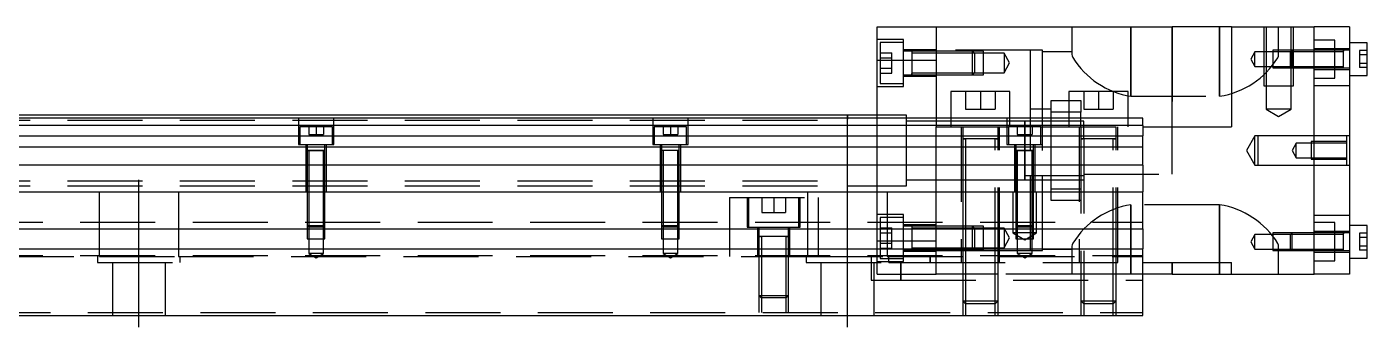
# Model space of a CAD drawing. Extents: x -11 to 789, y -278 to 77.
# Drawn here: x 391 to 618, y -223.6 to -172.6 of the extents above; entities that cross this region are included whole.
import ezdxf

# ---------------------------------------------------------------- set-up
doc = ezdxf.new("R2010")
doc.units = 0
doc.linetypes.add('CENTER', pattern=[50.8, 31.75, -6.35, 6.35, -6.35])
doc.linetypes.add('DASHED', pattern=[19.05, 12.7, -6.35])
doc.layers.get('0').update_dxf_attribs({"linetype": 'CONTINUOUS'})
doc.layers.add('CENTER', color=1, linetype='CENTER')

msp = doc.modelspace()

# ---------------------------------------------------------------- linework, layer by layer
at = {"color": 7, "linetype": 'CONTINUOUS'}
for p, q in [((535, -178.28029), (535, -172.61)), ((535, -172.61), (545, -172.61)), ((545, -172.61), (585, -172.61)), ((545, -172.61), (545, -188.11)), ((585, -189.61), (585, -172.61)), ((595, -172.61), (585, -172.61)), ((595, -172.61), (595, -189.61)), ((595, -172.61), (609, -172.61)), ((615, -172.61), (609, -172.61)), ((609, -214.61), (609, -172.61)), ((615, -172.61), (615, -214.61)), ((618, -175.36), (615, -175.36)), ((618, -180.86), (618, -175.36)), ((535, -188.11), (535, -178.28029)), ((535, -178.28029), (545, -178.28029)), ((615, -180.86), (618, -180.86)), ((557.5, -183.61), (547.5, -183.61)), ((547.5, -183.61), (547.5, -188.11)), ((557.5, -188.11), (557.5, -183.61)), ((577.5, -183.61), (567.5, -183.61)), ((567.5, -183.61), (567.5, -188.11)), ((577.5, -188.11), (577.5, -183.61)), ((530.005, -187.61), (360.5, -187.61)), ((580, -188.11), (360.5, -188.11)), ((535, -187.61), (529.995, -187.61)), ((530, -193.61), (530, -187.609994)), ((530, -199.610006), (530, -187.609994)), ((530, -188.108756), (530, -187.61)), ((580, -189.362272), (580, -188.11)), ((580, -189.362272), (360.5, -189.362272)), ((530, -198.735), (530, -188.485)), ((560, -193.61), (560, -188.609994)), ((560, -198.610006), (560, -188.609994)), ((560, -189.36), (560, -189.61)), ((561, -189.36), (560, -189.36)), ((564.5, -189.36), (561, -189.36)), ((567.5, -189.36), (564.5, -189.36)), ((569.5, -189.36), (567.5, -189.36)), ((570, -189.36), (569.5, -189.36)), ((580, -189.362272), (580, -191.13668)), ((580, -189.61), (595, -189.61)), ((360.5, -191.13668), (580, -191.13668)), ((560, -190.91), (560, -192.61)), ((560, -192.61), (560, -193.61)), ((580, -193.033076), (580, -191.13668)), ((580, -193.033076), (360.5, -193.033076)), ((580, -196.087372), (580, -193.033076)), ((580, -196.087372), (360.5, -196.087372)), ((580, -196.087372), (580, -200.61)), ((530, -199.610006), (530, -198.735)), ((560, -197.86), (570, -197.86)), ((0, -200.61), (580, -200.61)), ((580, -206.91), (580, -200.61)), ((618, -206.36), (615, -206.36)), ((618, -211.86), (618, -206.36)), ((0, -206.91), (580, -206.91)), ((580, -206.91), (580, -210.31)), ((0, -210.31), (580, -210.31)), ((580, -221.61), (580, -210.31)), ((580, -212.61), (595, -212.61)), ((585, -214.61), (585, -212.61)), ((595, -214.61), (595, -212.61)), ((615, -211.86), (618, -211.86)), ((585, -214.61), (580, -214.61)), ((585, -214.61), (595, -214.61)), ((595, -214.61), (609, -214.61)), ((615, -214.61), (609, -214.61)), ((0, -221.61), (580, -221.61))]:
    msp.add_line(p, q, dxfattribs=at)
at = {"color": 3, "linetype": 'DASHED'}
for p, q in [((539.5, -174.760758), (535, -174.760758)), ((539.5, -182.760758), (539.5, -174.760758)), ((568, -172.61), (568, -177.344622)), ((578, -184.414212), (578, -172.61)), ((578, -172.61), (578, -184.414212)), ((585, -172.61), (585, -189.61)), ((593, -172.61), (593, -184.414212)), ((593, -184.414212), (593, -172.61)), ((600.500006, -172.61), (600.500006, -182.61)), ((600.9, -172.61), (600.9, -182.61)), ((603, -177.344622), (603, -172.61)), ((605.1, -182.61), (605.1, -172.61)), ((605.499994, -182.61), (605.499994, -172.61)), ((535.5, -175.260758), (535.5, -178.760758)), ((539.5, -175.260758), (535.5, -175.260758)), ((535.5, -177.028706), (537.5, -177.028706)), ((537.5, -177.894732), (537.5, -177.028706)), ((545, -176.510758), (539.5, -176.510758)), ((540.9, -176.760758), (539.5, -176.760758)), ((540.9, -176.760758), (540.895, -176.760758)), ((540.9, -176.760752), (540.9, -180.760762)), ((540.9, -176.760752), (540.9, -177.110758)), ((540.9, -176.760758), (540.9, -176.977426)), ((545, -176.760758), (540.9, -176.760758)), ((540.905, -176.760758), (540.9, -176.760758)), ((540.9, -176.977426), (540.9, -178.760758)), ((561, -176.61), (545, -176.61)), ((551.15, -176.760758), (545, -176.760758)), ((551.15, -176.76076), (545, -176.760762)), ((551.15, -178.760758), (551.15, -176.760758)), ((551.5, -177.110758), (551.15, -176.760758)), ((553, -176.760762), (551.15, -176.76076)), ((553, -180.760752), (553, -176.760762)), ((561, -188.11), (561, -176.61)), ((563, -176.61), (561, -176.61)), ((563, -188.11), (563, -176.61)), ((568, -176.86), (563, -176.86)), ((599, -176.86), (598.278312, -178.11)), ((599, -179.36), (599, -176.86)), ((602, -176.86), (599, -176.86)), ((605.25, -176.610002), (602, -176.610006)), ((602, -176.610006), (602, -179.609994)), ((605, -176.86), (602, -176.86)), ((605.25, -176.61), (605, -176.86)), ((605, -179.36), (605, -176.86)), ((609, -176.86), (605, -176.86)), ((605.25, -176.61), (605.25, -179.61)), ((609, -176.61), (605.25, -176.61)), ((609, -176.610006), (605.25, -176.610002)), ((612.5, -174.86), (609, -174.86)), ((615, -176.36), (609, -176.36)), ((614.005, -176.61), (609, -176.61)), ((614, -176.86), (609, -176.86)), ((612.5, -181.36), (612.5, -174.86)), ((615, -176.61), (613.995, -176.61)), ((614, -178.11), (614, -176.609994)), ((614, -179.610006), (614, -176.609994)), ((614, -178.11), (614, -176.609994)), ((614, -179.610006), (614, -176.609994)), ((614, -176.61), (614, -176.73467)), ((614, -176.734678), (614, -176.61)), ((614, -176.61), (614, -176.73467)), ((614, -176.734678), (614, -176.61)), ((614, -177.979964), (614, -176.734678)), ((614, -177.984988), (614, -176.86)), ((616.7, -176.666624), (616.7, -177.388312)), ((618, -176.666624), (616.7, -176.666624)), ((535.5, -177.894732), (537.5, -177.894732)), ((535.5, -178.760758), (535.5, -182.260758)), ((537.5, -179.626782), (537.5, -177.894732)), ((540.9, -177.110758), (540.9, -178.627714)), ((545, -177.110758), (540.9, -177.110758)), ((540.9, -178.627714), (540.9, -178.893802)), ((540.9, -178.760758), (540.9, -180.760762)), ((540.9, -178.760758), (540.9, -180.54405)), ((540.9, -178.893802), (540.9, -180.410758)), ((551.5, -177.110758), (545, -177.110758)), ((551.15, -180.760758), (551.15, -178.760758)), ((551.5, -177.110758), (551.5, -178.760758)), ((553, -177.110758), (551.5, -177.110758)), ((551.5, -178.760758), (551.5, -180.410758)), ((556.5, -177.110758), (553, -177.110758)), ((556.5, -177.110758), (556.5, -180.410758)), ((557.452628, -178.760758), (556.5, -177.110758)), ((556.5, -180.410758), (557.452628, -178.760758)), ((568, -177.344622), (568.03311, -177.566202)), ((568.03311, -177.566202), (568.13006, -177.82654)), ((598.278312, -178.11), (599, -179.36)), ((602.840926, -177.887602), (602.9594, -177.592522)), ((602.9594, -177.592522), (603, -177.344622)), ((614, -179.48533), (614, -177.979964)), ((614, -179.36), (614, -177.984988)), ((616.7, -177.388312), (616.7, -178.831688)), ((618, -177.388312), (616.7, -177.388312)), ((618, -178.831688), (616.7, -178.831688)), ((616.7, -178.831688), (616.7, -179.553376)), ((535.5, -179.626782), (537.5, -179.626782)), ((535.5, -180.492808), (537.5, -180.492808)), ((537.5, -180.492808), (537.5, -179.626782)), ((539.5, -180.760758), (540.905, -180.760758)), ((539.5, -181.010758), (545, -181.010758)), ((540.895, -180.760758), (545, -180.760758)), ((540.9, -180.410758), (540.9, -180.760762)), ((540.9, -180.410758), (545, -180.410758)), ((540.9, -180.54405), (540.9, -180.760758)), ((540.9, -180.54405), (540.9, -180.760758)), ((540.9, -180.760758), (540.9, -180.54409)), ((545, -180.410758), (551.5, -180.410758)), ((545, -180.760752), (551.15, -180.760756)), ((545, -180.760758), (551.15, -180.760758)), ((551.15, -180.760758), (551.5, -180.410758)), ((551.15, -180.760756), (553, -180.760752)), ((551.5, -180.410758), (553, -180.410758)), ((553, -180.410758), (556.5, -180.410758)), ((599, -179.36), (602, -179.36)), ((602, -179.36), (605, -179.36)), ((602, -179.609994), (605.25, -179.609998)), ((605, -179.36), (609, -179.36)), ((605, -179.36), (605.25, -179.61)), ((605.25, -179.609998), (609, -179.609994)), ((605.25, -179.61), (609, -179.61)), ((609, -179.36), (614, -179.36)), ((609, -179.61), (614, -179.61)), ((609, -179.86), (615, -179.86)), ((609, -181.36), (612.5, -181.36)), ((613.995, -179.61), (614, -179.61)), ((614, -179.610006), (614, -179.36)), ((614, -179.61), (614, -179.48533)), ((614, -179.61), (614.005, -179.61)), ((614, -179.61), (615, -179.61)), ((618, -179.553376), (616.7, -179.553376)), ((535, -182.760758), (539.5, -182.760758)), ((535.5, -182.260758), (539.5, -182.260758)), ((550, -183.61), (550, -186.61)), ((552.5, -183.61), (552.5, -186.61)), ((555, -183.61), (555, -186.61)), ((570, -183.61), (570, -186.61)), ((572.5, -183.61), (572.5, -186.61)), ((575, -183.61), (575, -186.61)), ((600.500006, -182.61), (605.499994, -182.61)), ((600.9, -182.61), (600.9, -186.61)), ((605.1, -186.61), (605.1, -182.61)), ((615, -182.61), (609, -182.61)), ((564.5, -185.11), (567.5, -185.11)), ((564.5, -187.11), (564.5, -185.11)), ((567.5, -185.11), (569.5, -185.11)), ((569.5, -185.11), (569.5, -187.11)), ((578, -184.414212), (593, -184.414212)), ((437, -188.11), (437, -192.61)), ((443, -192.61), (443, -188.11)), ((497, -188.11), (497, -192.61)), ((503, -192.61), (503, -188.11)), ((530, -187.61), (530, -188.284782)), ((530, -193.409962), (530, -188.108756)), ((540, -187.61), (535, -187.61)), ((535, -200.61), (535, -188.11)), ((540, -188.11), (540, -187.61)), ((540, -193.61), (540, -188.11)), ((545, -188.11), (545, -189.61)), ((547.5, -188.11), (547.5, -189.61)), ((550, -186.61), (552.5, -186.61)), ((552.5, -186.61), (555, -186.61)), ((557, -188.11), (557, -192.61)), ((557.5, -189.61), (557.5, -188.11)), ((564.5, -186.61), (561, -186.61)), ((561, -189.61), (561, -188.11)), ((563, -192.61), (563, -188.11)), ((567.5, -187.11), (564.5, -187.11)), ((564.5, -188.11), (564.5, -187.11)), ((564.5, -189.61), (564.5, -188.11)), ((569.5, -187.11), (567.5, -187.11)), ((567.5, -188.11), (567.5, -189.61)), ((569.5, -188.11), (569.5, -187.11)), ((569.5, -189.61), (569.5, -188.11)), ((570, -186.61), (572.5, -186.61)), ((572.5, -186.61), (575, -186.61)), ((577.5, -189.61), (577.5, -188.11)), ((603, -186.61), (600.9, -186.61)), ((600.9, -186.61), (603, -187.822436)), ((605.1, -186.61), (603, -186.61)), ((603, -187.822436), (605.1, -186.61)), ((55, -188.485), (530, -188.485)), ((442.75, -189.61), (437.25, -189.61)), ((437.25, -189.61), (437.25, -192.61)), ((438.75, -189.61), (438.75, -190.91)), ((440, -189.61), (440, -190.91)), ((441.25, -189.61), (441.25, -190.91)), ((442.75, -192.61), (442.75, -189.61)), ((502.75, -189.61), (497.25, -189.61)), ((497.25, -189.61), (497.25, -192.61)), ((498.75, -189.61), (498.75, -190.91)), ((500, -189.61), (500, -190.91)), ((501.25, -189.61), (501.25, -190.91)), ((502.75, -192.61), (502.75, -189.61)), ((545, -188.61), (540, -188.61)), ((547.5, -188.61), (545, -188.61)), ((545, -189.61), (557.25, -189.61)), ((545, -200.61), (545, -189.61)), ((557.5, -188.61), (547.5, -188.61)), ((549.25, -189.61), (549.25, -212.61)), ((549.5, -189.61), (549.5, -191.61)), ((555.5, -191.61), (555.5, -189.61)), ((555.75, -212.61), (555.75, -189.61)), ((562.75, -189.61), (557.25, -189.61)), ((557.25, -189.61), (557.25, -192.61)), ((560.005, -188.61), (557.5, -188.61)), ((558.75, -189.61), (558.75, -190.91)), ((561, -188.61), (559.995, -188.61)), ((560, -188.61), (560, -189.174922)), ((560, -189.17491), (560, -188.61)), ((560, -189.174922), (560, -189.5097)), ((560, -189.61), (560, -190.91)), ((564.5, -188.61), (561, -188.61)), ((561, -192.61), (561, -189.61)), ((561.25, -189.61), (561.25, -190.91)), ((562.75, -189.61), (580, -189.61)), ((562.75, -192.61), (562.75, -189.61)), ((567.5, -188.61), (564.5, -188.61)), ((564.5, -200.11), (564.5, -189.61)), ((569.5, -188.61), (567.5, -188.61)), ((569.25, -189.61), (569.25, -212.61)), ((570, -188.61), (569.5, -188.61)), ((569.5, -189.61), (569.5, -191.61)), ((570, -189.61), (570, -188.61)), ((570, -191.61), (570, -189.61)), ((575.5, -191.61), (575.5, -189.61)), ((575.75, -212.61), (575.75, -189.61)), ((585, -197.61), (585, -189.61)), ((437, -192.61), (443, -192.61)), ((438.25, -192.61), (438.25, -200.61)), ((438.5, -192.61), (438.5, -193.61)), ((438.75, -190.91), (440, -190.91)), ((440, -190.91), (441.25, -190.91)), ((441.5, -193.61), (441.5, -192.61)), ((441.75, -200.61), (441.75, -192.61)), ((497, -192.61), (503, -192.61)), ((498.25, -192.61), (498.25, -200.61)), ((498.5, -192.61), (498.5, -193.61)), ((498.75, -190.91), (500, -190.91)), ((500, -190.91), (501.25, -190.91)), ((501.5, -193.61), (501.5, -192.61)), ((501.75, -200.61), (501.75, -192.61)), ((555.500006, -191.61), (549.499994, -191.61)), ((555.500006, -191.61), (549.499994, -191.61)), ((555.500006, -191.61), (549.499994, -191.61)), ((549.5, -191.605), (549.5, -191.61)), ((549.5, -191.61), (549.84965, -191.61)), ((549.849602, -191.61), (549.5, -191.61)), ((549.5, -191.61), (549.5, -191.615)), ((549.5, -191.61), (549.5, -200.61)), ((555.15035, -191.61), (549.849602, -191.61)), ((550, -191.61), (550, -200.61)), ((555, -212.61), (555, -191.61)), ((555.150204, -191.61), (555.5, -191.61)), ((555.5, -191.61), (555.15035, -191.61)), ((555.5, -191.61), (555.5, -191.605)), ((555.5, -191.615), (555.5, -191.61)), ((555.5, -212.61), (555.5, -191.61)), ((557, -192.61), (563, -192.61)), ((558.25, -192.61), (558.25, -200.61)), ((558.5, -192.61), (558.5, -193.61)), ((558.75, -190.91), (560, -190.91)), ((560, -190.91), (561.25, -190.91)), ((560, -191.00963), (560, -192.609882)), ((560, -192.609882), (560, -193.409974)), ((561, -193.61), (561, -192.61)), ((561.5, -193.61), (561.5, -192.61)), ((561.75, -200.61), (561.75, -192.61)), ((563, -193.61), (563, -192.61)), ((575.500006, -191.61), (569.499994, -191.61)), ((575.500006, -191.61), (569.499994, -191.61)), ((569.5, -191.605), (569.5, -191.61)), ((569.5, -191.61), (569.84965, -191.61)), ((569.849602, -191.61), (569.5, -191.61)), ((569.5, -191.61), (569.5, -212.61)), ((569.5, -191.61), (569.5, -191.615)), ((575.15035, -191.61), (569.849602, -191.61)), ((570, -191.61), (570, -212.61)), ((575, -212.61), (575, -191.61)), ((575.150204, -191.61), (575.5, -191.61)), ((575.5, -191.61), (575.15035, -191.61)), ((575.5, -191.61), (575.5, -191.605)), ((575.5, -212.61), (575.5, -191.61)), ((575.5, -191.615), (575.5, -191.61)), ((599, -191.11), (597.556624, -193.61)), ((599, -196.11), (599, -191.11)), ((599.5, -191.11), (599, -191.11)), ((599.5, -191.11), (599.5, -196.11)), ((609, -191.11), (599.5, -191.11)), ((606, -192.36), (605.278312, -193.61)), ((606, -194.86), (606, -192.36)), ((608.5, -192.36), (606, -192.36)), ((608.5, -192.110006), (608.5, -195.109994)), ((609, -192.110006), (608.5, -192.110006)), ((614.5, -192.36), (608.5, -192.36)), ((614.5, -191.11), (609, -191.11)), ((614.5, -192.110006), (609, -192.110006)), ((614.5, -191.11), (614.5, -196.11)), ((615, -191.11), (614.5, -191.11)), ((441.500006, -193.61), (438.499994, -193.61)), ((439.998804, -193.61), (438.499994, -193.61)), ((438.5, -193.605), (438.5, -193.61)), ((438.5, -193.61), (438.62467, -193.61)), ((438.624678, -193.61), (438.5, -193.61)), ((438.5, -193.61), (438.5, -193.615)), ((438.5, -193.61), (438.5, -200.61)), ((438.62467, -193.61), (441.375392, -193.61)), ((439.998804, -193.61), (438.624678, -193.61)), ((438.75, -193.61), (438.75, -200.61)), ((441.500006, -193.61), (439.998804, -193.61)), ((441.37533, -193.61), (439.998804, -193.61)), ((441.25, -200.61), (441.25, -193.61)), ((441.5, -193.61), (441.37533, -193.61)), ((441.375392, -193.61), (441.5, -193.61)), ((441.5, -193.61), (441.5, -193.605)), ((441.5, -193.615), (441.5, -193.61)), ((441.5, -200.61), (441.5, -193.61)), ((499.998804, -193.61), (498.499994, -193.61)), ((498.5, -193.605), (498.5, -193.61)), ((498.624678, -193.61), (498.5, -193.61)), ((498.5, -193.61), (498.5, -200.61)), ((498.5, -193.61), (498.5, -193.615)), ((499.998804, -193.61), (498.624678, -193.61)), ((498.75, -193.61), (498.75, -200.61)), ((501.500006, -193.61), (499.998804, -193.61)), ((501.37533, -193.61), (499.998804, -193.61)), ((501.25, -200.61), (501.25, -193.61)), ((501.5, -193.61), (501.37533, -193.61)), ((501.5, -193.61), (501.5, -193.605)), ((501.5, -200.61), (501.5, -193.61)), ((501.5, -193.615), (501.5, -193.61)), ((530, -199.609164), (530, -193.409962)), ((540, -199.61), (540, -193.61)), ((561.500006, -193.61), (558.499994, -193.61)), ((560, -193.61), (558.499994, -193.61)), ((558.5, -193.605), (558.5, -193.61)), ((558.5, -193.61), (558.62467, -193.61)), ((558.624678, -193.61), (558.5, -193.61)), ((558.5, -193.61), (558.5, -193.615)), ((558.5, -193.61), (558.5, -200.61)), ((558.62467, -193.61), (561.375392, -193.61)), ((559.998804, -193.61), (558.624678, -193.61)), ((558.75, -193.61), (558.75, -200.61)), ((561.37533, -193.61), (559.998804, -193.61)), ((560, -193.409974), (560, -193.61)), ((561.500006, -193.61), (560, -193.61)), ((560, -193.61), (560, -197.86)), ((560, -193.61), (560, -198.045962)), ((561, -210.61), (561, -193.61)), ((561.25, -200.61), (561.25, -193.61)), ((561.5, -193.61), (561.37533, -193.61)), ((561.375392, -193.61), (561.5, -193.61)), ((561.5, -193.61), (561.5, -193.605)), ((561.5, -193.615), (561.5, -193.61)), ((561.5, -200.61), (561.5, -193.61)), ((563, -210.61), (563, -193.61)), ((597.556624, -193.61), (599, -196.11)), ((605.278312, -193.61), (606, -194.86)), ((606, -194.86), (608.5, -194.86)), ((608.5, -194.86), (614.5, -194.86)), ((608.5, -195.109994), (609, -195.109994)), ((609, -195.109994), (614.5, -195.109994)), ((599, -196.11), (599.5, -196.11)), ((599.5, -196.11), (609, -196.11)), ((609, -196.11), (614.5, -196.11)), ((614.5, -196.11), (615, -196.11)), ((55, -198.735), (530, -198.735)), ((55, -199.61), (530, -199.61)), ((529.995, -199.61), (530, -199.61)), ((530, -199.61), (530, -199.609164)), ((530, -199.61), (535, -199.61)), ((530, -199.61), (530.005, -199.61)), ((535, -199.61), (540, -199.61)), ((540, -198.61), (545, -198.61)), ((545, -198.61), (549.5, -198.61)), ((549.5, -198.61), (550, -198.61)), ((550, -198.61), (560.005, -198.61)), ((559.995, -198.61), (569.5, -198.61)), ((560, -198.610006), (560, -197.86)), ((560, -198.61), (560, -198.045962)), ((560, -198.045962), (560, -198.61)), ((560.005, -198.61), (569.5, -198.61)), ((569.5, -198.61), (570, -198.61)), ((570, -197.61), (585, -197.61)), ((403.291796, -211.61), (403.291796, -200.61)), ((416.708204, -200.61), (416.708204, -211.61)), ((438.5, -200.61), (438.5, -206.36)), ((438.500006, -200.61), (438.500002, -206.36)), ((438.75, -200.61), (438.75, -206.61)), ((441.25, -206.61), (441.25, -200.61)), ((441.499998, -206.36), (441.499994, -200.61)), ((441.5, -206.36), (441.5, -200.61)), ((498.5, -200.61), (498.5, -206.36)), ((498.500006, -200.61), (498.500002, -206.36)), ((498.75, -200.61), (498.75, -206.61)), ((501.25, -206.61), (501.25, -200.61)), ((501.499998, -206.36), (501.499994, -200.61)), ((501.5, -206.36), (501.5, -200.61)), ((510, -201.61), (525, -201.61)), ((510, -201.61), (510, -206.91)), ((513, -201.61), (513, -206.61)), ((513.25, -201.61), (513.25, -206.61)), ((515.5, -201.61), (515.5, -204.11)), ((517.5, -201.61), (517.5, -204.11)), ((519.5, -201.61), (519.5, -204.11)), ((521.75, -206.61), (521.75, -201.61)), ((522, -206.61), (522, -201.61)), ((523.291796, -211.61), (523.291796, -200.61)), ((525, -201.61), (525, -206.91)), ((535, -206.91), (535, -200.61)), ((536.708204, -200.61), (536.708204, -211.61)), ((545, -206.91), (545, -200.61)), ((549.5, -200.61), (549.5, -206.91)), ((550, -200.61), (550, -206.91)), ((558, -200.61), (558, -207.61)), ((558.5, -200.61), (558.5, -206.36)), ((558.500006, -200.61), (558.500006, -206.360006)), ((558.75, -200.61), (558.75, -206.61)), ((561.25, -206.61), (561.25, -200.61)), ((561.499994, -206.360006), (561.499994, -200.61)), ((561.5, -206.36), (561.5, -200.61)), ((562, -207.61), (562, -200.61)), ((564.5, -200.11), (569.5, -200.11)), ((564.5, -202.11), (564.5, -200.11)), ((515.5, -204.11), (517.5, -204.11)), ((517.5, -204.11), (519.5, -204.11)), ((569.5, -202.11), (564.5, -202.11)), ((593, -202.805788), (578, -202.805788)), ((578, -214.61), (578, -202.805788)), ((578, -202.805788), (578, -212.61)), ((593, -202.805788), (593, -214.61)), ((593, -212.61), (593, -202.805788)), ((0, -205.76), (580, -205.76)), ((438.5, -206.36), (441.5, -206.36)), ((438.5, -206.36), (438.75, -206.61)), ((438.500002, -206.36), (438.500006, -206.91)), ((441.25, -206.61), (441.5, -206.36)), ((441.499994, -206.91), (441.499998, -206.36)), ((498.5, -206.36), (501.5, -206.36)), ((498.5, -206.36), (498.75, -206.61)), ((498.500002, -206.36), (498.500006, -206.91)), ((501.25, -206.61), (501.5, -206.36)), ((501.499994, -206.91), (501.499998, -206.36)), ((539.5, -204.459242), (535, -204.459242)), ((535.5, -204.959242), (535.5, -206.91)), ((539.5, -204.959242), (535.5, -204.959242)), ((539.5, -212.459242), (539.5, -204.459242)), ((545, -206.209242), (539.5, -206.209242)), ((540.9, -206.459242), (539.5, -206.459242)), ((540.9, -206.459242), (540.895, -206.459242)), ((540.9, -206.459238), (540.9, -206.91)), ((540.9, -206.459242), (540.9, -206.67591)), ((545, -206.459242), (540.9, -206.459242)), ((540.905, -206.459242), (540.9, -206.459242)), ((549.5, -206.459242), (545, -206.459242)), ((549.5, -206.459248), (545, -206.459248)), ((550, -206.459242), (549.5, -206.459242)), ((550, -206.459248), (549.5, -206.459248)), ((551.15, -206.459242), (550, -206.459242)), ((551.15, -206.459244), (550, -206.459248)), ((551.15, -206.91), (551.15, -206.459242)), ((551.5, -206.809242), (551.15, -206.459242)), ((553, -206.459248), (551.15, -206.459244)), ((553, -206.91), (553, -206.459248)), ((558.5, -206.36), (561.5, -206.36)), ((558.5, -206.36), (558.75, -206.61)), ((558.500006, -206.360006), (558.500006, -206.91)), ((561.25, -206.61), (561.5, -206.36)), ((561.499994, -206.91), (561.499994, -206.360006)), ((609, -204.61), (615, -204.61)), ((612.5, -205.86), (609, -205.86)), ((612.5, -212.36), (612.5, -205.86)), ((438.500006, -206.91), (438.500006, -208.61)), ((438.500006, -208.61), (441.499994, -208.61)), ((441.25, -206.61), (438.75, -206.61)), ((438.75, -206.61), (438.75, -208.61)), ((438.75, -208.61), (438.75, -211.11)), ((441.25, -208.61), (441.25, -206.61)), ((441.25, -211.11), (441.25, -208.61)), ((441.499994, -208.61), (441.499994, -206.91)), ((498.500006, -206.91), (498.500006, -208.61)), ((498.500006, -208.61), (501.499994, -208.61)), ((501.25, -206.61), (498.75, -206.61)), ((498.75, -206.61), (498.75, -208.61)), ((498.75, -208.61), (498.75, -211.11)), ((501.25, -208.61), (501.25, -206.61)), ((501.25, -211.11), (501.25, -208.61)), ((501.499994, -208.61), (501.499994, -206.91)), ((510, -206.91), (510, -210.31)), ((513, -206.61), (522, -206.61)), ((514.75, -206.61), (514.75, -211.61)), ((520.000006, -208.21), (514.999994, -208.21)), ((520.000006, -208.21), (514.999994, -208.21)), ((515, -206.61), (515, -206.91)), ((515, -206.91), (515, -208.21)), ((515, -208.205), (515, -208.21)), ((515, -208.21), (515.257448, -208.21)), ((515.257468, -208.21), (515, -208.21)), ((515, -208.21), (515, -210.31)), ((515, -208.21), (515, -208.215)), ((519.742552, -208.21), (515.257468, -208.21)), ((515.4, -208.21), (515.4, -210.31)), ((519.6, -210.31), (519.6, -208.21)), ((520, -208.21), (519.742552, -208.21)), ((519.742602, -208.21), (520, -208.21)), ((520, -206.91), (520, -206.61)), ((520, -208.21), (520, -206.91)), ((520, -208.21), (520, -208.205)), ((520, -210.31), (520, -208.21)), ((520, -208.215), (520, -208.21)), ((520.25, -211.61), (520.25, -206.61)), ((525, -206.91), (525, -210.31)), ((535, -208.93971), (535, -206.91)), ((535.5, -206.727192), (537.5, -206.727192)), ((535.5, -206.91), (535.5, -208.459242)), ((535.5, -207.593218), (537.5, -207.593218)), ((535.5, -208.459242), (535.5, -210.31)), ((537.5, -207.593218), (537.5, -206.727192)), ((537.5, -209.325268), (537.5, -207.593218)), ((540.9, -206.67591), (540.9, -206.909676)), ((545, -206.809242), (540.9, -206.809242)), ((540.9, -206.909676), (540.9, -207.044256)), ((540.9, -206.91), (540.9, -207.044252)), ((540.9, -207.044252), (540.9, -208.319196)), ((540.9, -207.044256), (540.9, -208.459242)), ((540.9, -208.319196), (540.9, -208.599288)), ((540.9, -208.459242), (540.9, -209.874302)), ((540.9, -208.599288), (540.9, -209.874304)), ((549.5, -206.809242), (545, -206.809242)), ((545, -210.31), (545, -206.91)), ((550, -206.809242), (549.5, -206.809242)), ((549.5, -206.91), (549.5, -210.31)), ((551.5, -206.809242), (550, -206.809242)), ((550, -206.91), (550, -210.31)), ((551.15, -208.459242), (551.15, -206.91)), ((551.15, -210.31), (551.15, -208.459242)), ((551.5, -206.809242), (551.5, -206.91)), ((553, -206.809242), (551.5, -206.809242)), ((551.5, -206.91), (551.5, -208.459242)), ((551.5, -208.459242), (551.5, -210.109242)), ((556.5, -206.809242), (553, -206.809242)), ((553, -210.31), (553, -206.91)), ((556.5, -206.809242), (556.5, -210.109242)), ((557.452628, -208.459242), (556.5, -206.809242)), ((556.5, -210.109242), (557.452628, -208.459242)), ((562, -207.61), (558, -207.61)), ((558, -207.61), (560, -208.7647)), ((558.500006, -206.91), (558.500006, -208.61)), ((558.500006, -208.61), (561.499994, -208.61)), ((561.25, -206.61), (558.75, -206.61)), ((558.75, -206.61), (558.75, -208.61)), ((558.75, -208.61), (558.75, -211.11)), ((560, -208.7647), (562, -207.61)), ((561.25, -208.61), (561.25, -206.61)), ((561.25, -211.11), (561.25, -208.61)), ((561.499994, -208.61), (561.499994, -206.91)), ((599, -207.86), (598.278312, -209.11)), ((599, -210.36), (599, -207.86)), ((602, -207.86), (599, -207.86)), ((605.25, -207.610002), (602, -207.610006)), ((602, -207.610006), (602, -210.609994)), ((605, -207.86), (602, -207.86)), ((605.25, -207.61), (605, -207.86)), ((605, -210.36), (605, -207.86)), ((609, -207.86), (605, -207.86)), ((605.25, -207.61), (605.25, -210.61)), ((609, -207.61), (605.25, -207.61)), ((609, -207.610006), (605.25, -207.610002)), ((615, -207.36), (609, -207.36)), ((614.005, -207.61), (609, -207.61)), ((614, -207.86), (609, -207.86)), ((615, -207.61), (613.995, -207.61)), ((614, -209.11), (614, -207.609994)), ((614, -210.610006), (614, -207.609994)), ((614, -207.86), (614, -207.609994)), ((614, -207.61), (614, -207.73467)), ((614, -207.734678), (614, -207.61)), ((614, -207.734678), (614, -207.61)), ((614, -208.979964), (614, -207.734678)), ((614, -208.984988), (614, -207.86)), ((616.7, -207.666624), (616.7, -208.388312)), ((618, -207.666624), (616.7, -207.666624)), ((618, -208.388312), (616.7, -208.388312)), ((616.7, -208.388312), (616.7, -209.831688)), ((510, -210.31), (510, -211.61)), ((515, -210.31), (515, -211.61)), ((515.4, -210.31), (515.4, -211.61)), ((519.6, -211.61), (519.6, -210.31)), ((520, -211.61), (520, -210.31)), ((525, -210.31), (525, -211.61)), ((535, -210.31), (535, -208.93971)), ((535, -208.93971), (545, -208.93971)), ((535, -211.61), (535, -210.31)), ((535.5, -209.325268), (537.5, -209.325268)), ((535.5, -210.191294), (537.5, -210.191294)), ((535.5, -210.31), (535.5, -211.61)), ((537.5, -210.191294), (537.5, -209.325268)), ((539.5, -210.459242), (540.9, -210.459242)), ((539.5, -210.709242), (545, -210.709242)), ((540.895, -210.459242), (540.9, -210.459242)), ((540.9, -209.874302), (540.9, -210.242534)), ((540.9, -209.874304), (540.9, -210.31)), ((540.9, -210.109242), (545, -210.109242)), ((540.9, -210.242534), (540.9, -210.310154)), ((540.9, -210.31), (540.9, -210.459248)), ((540.9, -210.310154), (540.9, -210.459242)), ((540.9, -210.459242), (545, -210.459242)), ((540.9, -210.459242), (540.905, -210.459242)), ((545, -210.109242), (549.5, -210.109242)), ((545, -212.61), (545, -210.31)), ((545, -210.459238), (549.5, -210.459238)), ((545, -210.459242), (549.5, -210.459242)), ((545, -210.61), (549.5, -210.61)), ((549.5, -210.109242), (550, -210.109242)), ((549.5, -210.31), (549.5, -212.61)), ((549.5, -210.459238), (550, -210.459238)), ((549.5, -210.459242), (550, -210.459242)), ((549.5, -210.61), (550, -210.61)), ((550, -210.109242), (551.5, -210.109242)), ((550, -210.31), (550, -212.61)), ((550, -210.459238), (551.15, -210.45924)), ((550, -210.459242), (551.15, -210.459242)), ((550, -210.61), (561, -210.61)), ((551.15, -210.459242), (551.15, -210.31)), ((551.15, -210.459242), (551.299242, -210.31)), ((551.15, -210.45924), (553, -210.459238)), ((551.299242, -210.31), (551.5, -210.109242)), ((551.5, -210.109242), (553, -210.109242)), ((553, -210.109242), (556.5, -210.109242)), ((553, -210.459238), (553, -210.31)), ((561, -210.61), (563, -210.61)), ((563, -210.36), (568, -210.36)), ((568.04045, -209.62777), (568, -209.875378)), ((568, -209.875378), (568, -214.61)), ((568.157746, -209.335106), (568.04045, -209.62777)), ((598.278312, -209.11), (599, -210.36)), ((599, -210.36), (602, -210.36)), ((602, -210.36), (605, -210.36)), ((602, -210.609994), (605.25, -210.609998)), ((602.96713, -209.654484), (602.869204, -209.391862)), ((603, -209.875378), (602.96713, -209.654484)), ((603, -214.61), (603, -209.875378)), ((605, -210.36), (609, -210.36)), ((605, -210.36), (605.25, -210.61)), ((605.25, -210.609998), (609, -210.609994)), ((605.25, -210.61), (609, -210.61)), ((609, -210.36), (614, -210.36)), ((609, -210.61), (614, -210.61)), ((609, -210.86), (615, -210.86)), ((613.995, -210.61), (614, -210.61)), ((614, -210.48533), (614, -208.979964)), ((614, -210.36), (614, -208.984988)), ((614, -210.610006), (614, -210.36)), ((614, -210.61), (614, -210.48533)), ((614, -210.61), (615, -210.61)), ((614, -210.61), (614.005, -210.61)), ((616.7, -209.831688), (616.7, -210.553376)), ((618, -209.831688), (616.7, -209.831688)), ((618, -210.553376), (616.7, -210.553376)), ((0, -211.46), (580, -211.46)), ((176.708204, -211.61), (403.291796, -211.61)), ((403, -211.61), (403, -212.61)), ((403, -212.61), (417, -212.61)), ((403.291796, -211.61), (416.708204, -211.61)), ((405.5, -212.61), (405.5, -221.61)), ((414.5, -221.61), (414.5, -212.61)), ((416.708204, -211.61), (523.291796, -211.61)), ((417, -212.61), (417, -211.61)), ((441.25, -211.11), (438.75, -211.11)), ((438.75, -211.11), (440, -211.831688)), ((440, -211.831688), (441.25, -211.11)), ((501.25, -211.11), (498.75, -211.11)), ((498.75, -211.11), (500, -211.831688)), ((500, -211.831688), (501.25, -211.11)), ((515, -211.61), (515, -218.21)), ((515.000006, -211.61), (515.000006, -218.210006)), ((515.4, -211.61), (515.4, -218.61)), ((519.6, -218.61), (519.6, -211.61)), ((519.999994, -218.210006), (519.999994, -211.61)), ((520, -218.21), (520, -211.61)), ((523, -211.61), (523, -212.61)), ((523, -212.61), (537, -212.61)), ((523.291796, -211.61), (536.708204, -211.61)), ((525.5, -212.61), (525.5, -221.61)), ((534, -211.61), (534, -212.61)), ((534, -212.61), (534, -215.61)), ((534.5, -221.61), (534.5, -212.61)), ((535, -214.61), (535, -211.61)), ((535, -212.459242), (539.5, -212.459242)), ((535.5, -211.61), (535.5, -211.959242)), ((535.5, -211.959242), (539.5, -211.959242)), ((536.708204, -211.61), (580, -211.61)), ((537, -212.61), (537, -211.61)), ((537, -212.61), (544, -212.61)), ((539, -215.61), (539, -212.61)), ((539, -212.61), (539, -214.61)), ((544, -212.61), (544, -211.61)), ((544, -211.61), (544, -212.61)), ((544, -212.61), (580, -212.61)), ((545, -214.61), (545, -212.61)), ((549.5, -212.61), (549.5, -219.11)), ((549.500006, -212.61), (549.500006, -219.110006)), ((550, -212.61), (550, -219.61)), ((555, -219.61), (555, -212.61)), ((555.499994, -219.110006), (555.499994, -212.61)), ((555.5, -219.11), (555.5, -212.61)), ((561.25, -211.11), (558.75, -211.11)), ((558.75, -211.11), (560, -211.831688)), ((560, -211.831688), (561.25, -211.11)), ((569.5, -212.61), (569.5, -219.11)), ((569.500006, -212.61), (569.500006, -219.110006)), ((570, -212.61), (570, -219.61)), ((575, -219.61), (575, -212.61)), ((575.499994, -219.110006), (575.499994, -212.61)), ((575.5, -219.11), (575.5, -212.61)), ((578, -212.61), (578, -214.61)), ((585, -212.61), (585, -214.61)), ((593, -214.61), (593, -212.61)), ((609, -212.36), (612.5, -212.36)), ((534, -215.61), (539, -215.61)), ((535, -214.61), (545, -214.61)), ((539, -214.61), (539, -215.61)), ((539, -215.61), (580, -215.61)), ((549.5, -214.61), (545, -214.61)), ((550, -214.61), (549.5, -214.61)), ((555, -214.61), (550, -214.61)), ((555.5, -214.61), (555, -214.61)), ((569.5, -214.61), (555.5, -214.61)), ((570, -214.61), (569.5, -214.61)), ((575, -214.61), (570, -214.61)), ((575.5, -214.61), (575, -214.61)), ((580, -214.61), (575.5, -214.61)), ((515, -218.21), (520, -218.21)), ((515, -218.21), (515.4, -218.61)), ((515.000006, -218.210006), (515.000006, -221.11)), ((519.6, -218.61), (515.4, -218.61)), ((515.4, -218.61), (515.4, -221.11)), ((519.6, -218.61), (520, -218.21)), ((519.6, -221.11), (519.6, -218.61)), ((519.999994, -221.11), (519.999994, -218.210006)), ((549.5, -219.11), (555.5, -219.11)), ((549.5, -219.11), (550, -219.61)), ((549.500006, -219.110006), (549.500006, -221.61)), ((555, -219.61), (550, -219.61)), ((550, -219.61), (550, -221.61)), ((555, -219.61), (555.5, -219.11)), ((555, -221.61), (555, -219.61)), ((555.499994, -221.61), (555.499994, -219.110006)), ((569.5, -219.11), (575.5, -219.11)), ((569.5, -219.11), (570, -219.61)), ((569.500006, -219.110006), (569.500006, -221.61)), ((575, -219.61), (570, -219.61)), ((570, -219.61), (570, -221.61)), ((575, -219.61), (575.5, -219.11)), ((575, -221.61), (575, -219.61)), ((575.499994, -221.61), (575.499994, -219.110006)), ((77.499994, -221.11), (580, -221.11))]:
    msp.add_line(p, q, dxfattribs=at)
for centre, radius, start, end in [((580.201275, -170.428539), 14.157848, 211.50258976, 261.05531002), ((590.815867, -170.438484), 14.145367, 278.88236378, 328.22318375), ((580.183807, -216.780381), 14.144196, 98.88176758, 148.23855413), ((590.758198, -216.852636), 14.224613, 31.634421, 80.93236938)]:
    msp.add_arc(centre, radius, start, end, dxfattribs=at)
at = {"layer": 'CENTER', "color": 1, "linetype": 'CENTER'}
for p, q in [((410, -223.61), (410, -198.61)), ((530, -223.61), (530, -198.61))]:
    msp.add_line(p, q, dxfattribs=at)

doc.saveas('drawing.dxf')
